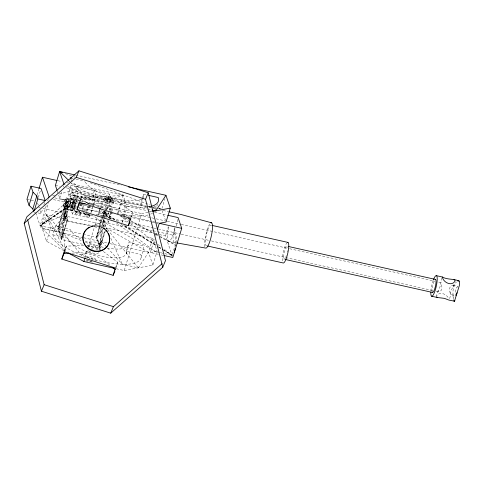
<?xml version="1.0" encoding="UTF-8"?>
<svg xmlns="http://www.w3.org/2000/svg" width="484" height="484" viewBox="0 0 484 484"><rect width="100%" height="100%" fill="white"/><g stroke="black" fill="none" stroke-linecap="round" stroke-linejoin="round"><path stroke-width="0.36" stroke-dasharray="2.42 1.81" d="M453.562 299.554L452.964 293.437A7.744 3.527 -83.1 0 1 453.544 288.065L454.288 285.62A7.744 3.527 -83.1 0 1 456.46 281.997M66.308 215.622L64.324 218.423L64.777 218.526L66.768 215.725L66.308 215.622L67.893 219.034L61.97 238.4L61.51 238.297L58.068 228.152L66.042 202.064L66.502 202.167L68.135 206.971L66.078 213.692L53.216 228.672L40.111 225.738L69.581 205.44L71.438 199.347L69.871 194.719L105.839 202.778L107.412 207.406L108.785 207.715L111.356 199.299L109.602 194.138L70.888 185.463L72.636 190.629L70.065 199.045L69.581 205.44L72.54 214.164L108.513 222.223L109.384 219.355M61.559 235.133L63.222 222.011L63.682 222.114L62.019 235.236L62.261 235.95L61.559 235.133L62.019 235.236M59.828 225.483L59.375 225.381L63.537 219.524L65.219 206.251L65.679 206.353L63.997 219.627L59.828 225.483L59.296 227.226L59.538 227.94L58.842 227.123L59.296 227.226M67.24 217.11L64.463 221.013L62.793 234.208L62.333 234.105M64.777 218.526L66.453 205.325L65.751 204.514M103.915 227.91L102.723 229.585L100.521 244.517L99.819 243.706L101.483 230.584L101.942 230.686L97.798 236.507L97.102 235.696L97.556 235.799M101.797 228.097L102.923 219.246M103.292 216.3L103.479 214.823L103.939 214.926M100.061 244.414L102.263 229.483L102.723 229.585M103.606 218.931L102.584 226.996L104.568 224.195L103.878 222.162L105.113 218.127M103.697 218.193L104.012 213.087L104.713 213.898L104.157 218.296M103.038 227.099L104.06 219.028M442.007 277.858C440.755 282.535 440.549 287.145 438.038 291.441C442.914 292.705 442.43 285.427 440.621 282.559L437.675 281.9M450.761 294.097L450.84 291.338L453.447 285.699C448.517 284.483 449.043 291.713 450.864 294.581L455.589 295.639M77.924 201.677L76.472 201.35L78.299 190.539L76.841 186.243L94.253 190.139L95.711 194.441L93.884 205.252L87.356 203.788M76.472 201.35L74.96 196.903L76.841 186.243M93.884 205.252L92.371 200.799L94.253 190.139M168.783 227.19L168.378 229.101A14.429 3.116 -77.4 0 0 168.226 240.838A14.429 3.116 -77.4 0 0 172.661 235.738L173.248 234.504A16.807 3.63 -77.4 0 0 175.619 228.297M175.347 246.519L175.619 245.243L160.313 237.093M37.026 195.022L38.762 189.335M38.321 197.393L40.632 189.843M38.242 212.96L41.17 213.619L42.64 208.816M43.899 204.696L44.951 201.265M46.198 205.821L40.111 225.738L66.078 213.692L66.768 215.725M47.716 200.848L48.152 199.426M57.324 191.101L59.744 198.222L68.54 202.984L59.629 232.145L40.856 227.94L48.684 202.336M82.552 244.269L61.365 239.519L67.554 219.282L46.476 214.563L42.223 228.478L46.573 241.292L64.916 251.22M46.573 241.292L50.826 227.377L46.476 214.563L63.301 233.197L81.566 255.153L90.484 251.801M59.744 198.222L61.656 191.96M63.144 187.09L63.567 185.699M52.835 234.8L67.5 238.086A30.776 10.031 17 0 0 100.69 256.048A30.776 10.031 17 0 0 126.149 251.226L140.814 254.511A46.168 15.046 17 0 1 123.843 264.385C108.7 264.004 93.872 260.102 79.854 254.53A46.168 15.046 17 0 1 52.835 234.8L55.497 226.107L70.156 229.392L72.158 232.562L76.018 235.968L81.481 239.368M68.825 182.498L69.236 181.161M63.422 205.621L65.818 197.793L74.064 199.644L75.153 202.844L72.757 210.673L64.511 208.822L63.422 205.621L71.674 207.467L72.757 210.673M63.616 205.361L65.745 198.404L73.078 200.049L74.04 202.899L71.916 209.856L64.584 208.211L63.616 205.361L70.948 207.007L71.916 209.856M61.365 239.519L57.681 228.66L66.187 200.836L77.144 203.292M71.438 199.347L70.065 199.045L68.317 193.878L70.888 185.463M61.97 238.4L58.528 228.254L66.713 201.253L65.745 198.404M64.511 208.822L66.907 200.999L65.818 197.793M65.679 206.353L66.211 204.617M89.286 225.647L65.062 220.22L63.489 215.592L67.742 201.677L77.289 203.818M66.187 200.836L67.941 205.996L67.675 206.868L40.111 225.738L70.065 199.045M65.062 220.22L69.315 206.305L67.742 201.677M70.948 207.007L73.078 200.049M61.51 238.297L67.433 218.931L67.893 219.034M71.674 207.467L74.064 199.644M72.54 214.164L76.266 201.985L73.302 193.261A14.974 3.237 -77.4 0 0 69.871 194.719M78.596 209.808L80.628 213.674L80.229 214.981L75.649 213.952L76.042 212.645L73.671 208.138L77.597 209.015M79.261 204.23L83.188 205.107L83.55 206.178L81.294 213.565L76.708 212.543L76.345 211.472L76.678 210.383L77.991 210.679M64.584 252.049L66.411 246.072L83.883 245.678M76.708 212.543L77.325 210.522M79.963 201.755L81.584 196.444L97.72 196.032C105.917 196.008 114.188 198.494 120.818 203.353L132.906 212.712L130.874 219.349M82.159 209.088A5.772 1.246 -77.4 0 0 82.855 206.196L83.188 205.107M86.303 211.393A5.772 1.246 -77.4 0 0 87.441 207.219L87.773 206.136L88.136 207.2L85.874 214.593L90.454 215.622L90.091 214.551L85.511 213.523L85.874 214.593M89.11 214.436L89.794 215.725L89.395 217.032L84.809 216.003L85.208 214.702L84.258 212.893M90.883 212.422A5.772 1.246 -77.4 0 0 92.02 208.247L92.353 207.158L92.716 208.229L90.865 214.273M85.238 257.173L88.106 247.796M88.324 247.076L94.943 225.435M95.16 224.715L97.81 216.058M98.028 215.338L98.688 213.172M100.454 207.4L101.337 204.514L67.923 186.437M88.929 247.082L90.702 242.067C94.102 241.292 98.361 242.508 100.618 245.207L100.618 245.684M99.432 212.724L98.827 215.192M103.292 200.11L103.661 198.894M87.066 260.083L86.697 261.306L88.663 260.93L91.869 261.947M105.585 199.499L106.329 197.067L108.301 196.692L111.508 197.708L112.748 199.099L112.004 201.532L110.031 201.907L106.825 200.89L105.585 199.499L107.557 199.13L110.763 200.146L112.004 201.532M100.134 225.635L99.456 223.65L103.286 211.127M106.825 200.89L107.569 198.458L106.329 197.067M88.85 260.319L89.407 258.498L92.613 259.515M107.557 199.13L108.301 196.692M99.589 227.655L96.788 236.821L100.23 246.967L99.771 246.87L96.328 236.718L99.129 227.553M99.347 226.851L101.93 218.387M102.148 217.685L104.084 211.339M95.971 249.744L100.085 248.195L96.401 237.335L104.471 210.939M108.785 207.715L107.031 202.554L109.602 194.138M99.801 226.954L102.39 218.49M102.608 217.788L104.544 211.441M101.67 226.191L104.217 217.842M104.435 217.147L105.282 214.364L104.163 211.06M107.412 207.406L105.548 213.492L106.916 217.522M110.031 201.907L110.775 199.475L112.748 199.099M105.318 217.455L105.935 215.441L104.302 210.631M110.763 200.146L111.508 197.708M105.56 211.447L106.655 214.672L105.887 216.868M99.771 246.87L104.598 231.086M95.778 261.511L96.153 260.295M99.395 249.671L105.052 231.189M111.32 210.667L108.737 218.338M113.552 203.359A5.385 1.754 17 0 0 106.444 199.511A5.385 1.754 17 0 0 105.27 202.33A5.385 1.754 17 0 0 113.552 203.359L113.928 202.143A5.385 1.754 17 0 0 106.813 198.295A5.385 1.754 17 0 0 105.645 201.114A5.385 1.754 17 0 0 113.928 202.143M86.932 245.249L100.085 248.195L105.21 231.437M105.421 230.741L106.274 227.958L105.693 227.498L105.04 225.58L105.5 225.683L104.308 227.353M109.608 218.641L111.574 212.192M111.792 211.478L112.234 210.044L109.269 201.32A14.974 3.237 -77.4 0 0 105.839 202.778M117.485 213.68L123.105 195.312L71.051 183.648M116.112 267.652L117.733 262.34L102.971 251.196M126.149 251.226L128.811 242.532L143.47 245.811L143.476 249.901L140.814 258.595M142.139 198.924L140.911 202.935L140.911 205.664L142.756 199.644M142.344 198.252L143.573 194.241L145.769 194.731M126.149 253.949L128.811 245.255L126.814 247.348C120.697 249.944 113.8 249.157 107.418 248.068M142.955 198.972L143.573 196.964M116.172 268.729L124.237 270.532L141.661 213.553L152.03 211.587M155.576 210.31L157.415 204.29M107.599 248.032L122.307 264.282L138.315 267.864L148.528 252.291L152.781 238.376L106.274 227.958L106.879 229.331M161.904 208.525L164.881 198.785M158.341 254.257L150.379 252.473L154.293 239.671M155.6 235.406L156.683 231.848M124.237 270.532L152.877 265.105L157.131 251.196L152.781 238.376M172.443 256.399L165.51 235.968L168.365 226.615M438.141 290.509L436.489 295.899C439.817 290.914 446.696 294.151 448.837 298.67M449.684 298.604L450.767 294.103M453.345 286.625L454.173 283.933M121.986 222.368L122.434 221.049A14.429 3.116 -77.4 0 0 123.408 217.491M159.672 252.521L155.297 251.541L103.878 222.162L104.883 219.512M79.485 201.513L81.584 196.444M64.311 251.142L66.411 246.072M131.067 217.141L132.906 212.712M115.373 268.039L117.733 262.34M59.538 227.94L63.682 222.114M101.422 228.623L97.635 233.953L98.089 234.056M97.344 236.404L101.483 230.584M103.854 227.25L105.04 225.58M76.92 207.079L69.581 205.44L67.941 205.996L40.111 225.738L68.135 206.971L67.675 206.868L66.042 202.064M81.566 255.153L89.008 250.325M91.482 248.716L102.021 241.873L107.091 247.475M105.754 209.566L107.412 208.634L106.286 207.055L103.552 204.327L99.408 201.87L90.992 199.632L90.199 198.888L73.374 195.203C71.239 198.265 70.053 202.748 70.997 206.378L76.018 207.503M148.08 214.981C137.976 217.316 127.431 215.313 117.388 213.456M150.651 214.103L152.581 213.444M54.849 197.883L62.133 199.517L111.356 199.299L123.105 195.312L126.76 206.081A16.807 3.63 -77.4 0 1 124.739 215.338M52.599 195.675L54.746 195.137M59.042 194.054L72.636 190.629L111.356 199.299M102.166 210.855L100.285 211.187M94.713 225.042L97.478 224.304L100.896 222.628L97.774 218.943L94.628 216.705L91.984 215.519L84.476 213.626L83.684 212.887L66.852 209.197C64.723 212.258 63.537 216.741 64.481 220.377L80.979 224.068L82.334 223.717L90.611 225.29M150.379 252.473L157.131 251.196M96.068 214.618L101.622 213.305L104.151 211.974L103.606 211.169M62.133 199.517L123.105 195.312M99.892 215.779L103.685 215.326L106.401 214.436L108.93 213.105L108.386 212.301M87.422 203.546C100.987 201.743 115.077 205.881 124.914 215.561M72.249 253.174C85.819 251.371 99.904 255.51 109.741 265.19M85.287 213.069L84.234 213.42M89.346 214.539L67.736 209.723C66.792 206.087 67.978 201.61 70.107 198.543L86.938 202.233L87.731 202.977L96.147 205.216L99.522 207.085M458.058 286.728C455.226 286.685 454.954 292.802 455.426 295.337M113.008 213.613L105.548 213.492L98.942 212.016M98.101 211.314L88.85 209.723L87.495 210.074L78.886 208.15M87.277 245.92L94.834 247.542L100.642 249.895M168.559 241.189L176.255 242.811M147.584 206.595L82.982 194.586L71.311 183.037M148.328 206.735L152.036 207.424M152.781 207.563L155.751 208.114M158.722 208.671L161.692 209.221L158.861 208.174M75.77 175.105L121.224 185.287M71.723 178.148L73.193 178.475M76.121 179.128L84.918 181.101M57.856 180.695L61.522 181.518M66.653 182.668L68.117 182.994M55.388 185.402L59.683 186.37M66.126 187.81L145.563 205.609M148.497 206.263L150.693 206.759M151.431 206.922L155.83 207.908M158.758 208.562L160.228 208.894M118.017 213.202A14.429 3.116 -77.4 0 1 124.007 201.731L146.138 206.686M149.09 207.352L155.733 208.834M163.114 210.492L168.275 211.647M72.473 192.196L147.003 208.925M147.729 209.088L152.097 210.068M126.76 206.081L147.287 210.679M148.019 210.843L151.686 211.665M154.614 212.319L167.077 215.114M68.317 193.878L107.031 202.554M74.96 196.903L92.371 200.799M101.337 204.514L141.661 213.553M110.497 208.604L155.449 218.671M156.187 218.835L166.502 221.146M167.24 221.315L180.502 224.286M181.24 224.449L288.821 248.552M289.559 248.716L434.729 281.24M453.097 285.354L457.816 286.413M76.266 201.985L77.73 202.318M96.818 206.589L112.234 210.044M73.175 202.155A2.886 0.623 -77.4 0 1 72.642 206.656A2.886 0.623 -77.4 0 1 71.674 206.039A2.886 0.623 -77.4 0 1 73.175 202.155L75.008 202.566A2.886 0.623 -77.4 0 1 74.475 207.067A2.886 0.623 -77.4 0 1 73.507 206.45A2.886 0.623 -77.4 0 1 75.008 202.566M82.262 204.436L85.91 205.252M66.713 201.253L74.04 202.899M88.427 206.281L91.7 207.013M80.223 204.472L90.502 206.777M121.883 214.666L149.744 220.91M152.678 221.563L155.612 222.223M156.344 222.386L158.54 222.882M79.624 205.295L83.55 206.178M88.136 207.2L92.716 208.229M53.379 199.589L68.54 202.984M79.582 205.458L82.855 206.196M87.441 207.219L92.02 208.247M128.732 216.88L151.462 221.968M152.194 222.132L158.056 223.445M77.658 207.249L98.21 211.853M65.993 205.228L66.453 205.325M104.254 213.795L104.713 213.898M67.941 205.996L69.315 206.305M105.282 214.364L106.655 214.672L116.275 220.65M83.49 210.334L87.416 211.218M71.82 207.745L73.653 208.156M105.935 215.441L114.121 220.22M26.983 199.257L34.182 200.872M108.265 217.824L129.633 222.616M130.371 222.779L153.216 227.897M153.954 228.061L157.639 228.89M158.371 229.053L180.478 234.002M181.216 234.171L208.483 240.276M211.429 240.935L432.496 290.461M436.181 291.289L438.389 291.785M76.345 211.472L80.931 212.5L81.294 213.565M76.042 212.645L80.628 213.674M85.208 214.702L89.794 215.725M129.597 225.49L152.327 230.578M153.059 230.741L156.725 231.564M157.457 231.727L172.855 235.176L173.084 234.819A17 3.672 -77.4 0 1 175.94 243.833M38.605 207.539L40.051 207.86M42.943 208.507L66.078 213.692M103.878 222.162L154.505 233.5M155.237 233.663L165.51 235.968M104.568 224.195L105.028 224.298L105.5 225.683M63.489 215.592L99.456 223.65M65.437 216.85L65.897 216.953M103.697 225.423L104.157 225.526M65.062 217.383L65.515 217.485M103.316 225.955L103.776 226.058M33.844 211.98L35.308 212.307M63.537 219.524L63.997 219.627M94.422 226.796L101.029 228.279M64.009 220.91L64.463 221.013M60.893 223.245L61.353 223.348M99.153 231.818L99.613 231.921M58.068 228.152L58.528 228.254M96.328 236.718L96.788 236.821M57.681 228.66L82.516 234.226M83.248 234.389L96.401 237.335M160.404 252.684L164.052 253.501M164.778 253.664L172.068 255.298L175.371 244.511L158.734 235.654M161.239 254.905L163.411 255.395M83.024 237.614L42.223 228.478L65.558 251.565L63.301 233.197L82.038 240.838M83.756 237.783L109.287 243.5M110.013 243.664L148.528 252.291L152.877 265.105M100.593 242.678L101.053 242.78M99.819 243.706L100.279 243.809M103.352 247.354L95.626 245.267L84.827 240.953M107.569 198.458L110.775 199.475M65.316 173.587L73.108 176.472M73.816 176.733L75.232 177.259M90.115 182.758L150.355 205.028M153.9 206.335L158.147 207.908M85.511 242.254L100.085 248.195M94.616 206.238C84.652 201.447 73.09 196.77 67.597 186.515M125.471 217.933L127.467 218.998M130.795 220.771L152.75 232.465M155.406 233.881L158.068 235.297M120.395 215.834L152.998 233.197M155.66 234.613L157.651 235.678M63.997 184.307L65.304 185.015M50.826 227.377L59.629 232.145M148.528 252.291L106.274 227.958L138.315 267.864M121.2 224.509L157.905 246.725M158.546 247.112L163.054 249.841M163.701 250.234L172.068 255.298L163.072 248.437M124.612 225.822L156.036 245.34M158.601 246.937L163.09 249.726M118.344 221.533L105.548 213.492L106.655 214.672M124.739 225.556L156.078 245.249M158.637 246.858L163.114 249.671M111.223 219.095L106.389 215.543L104.762 210.734M116.656 223.1L155.297 251.541M120.486 215.967L128.284 221.914M130.68 223.741L155.273 242.496M157.675 244.323L160.676 246.61M106.51 210.08L103.497 207.678L100.025 205.996L92.511 204.103L91.718 203.365L74.887 199.674C72.757 202.736 71.572 207.219 72.515 210.855M69.188 180.937L70.779 182.51M174.058 242.417C171.778 237.717 173.816 232.054 174.555 227.141L175.529 243.736M46.476 214.563L65.219 250.906M110.812 238.237L122.307 264.282M162.122 210.486L165.328 219.924M107.829 220.208L108.513 222.223M88.518 214.448L89.395 217.032M83.714 212.772L84.809 216.003M78.475 209.808L80.229 214.981M73.671 208.138L75.649 213.952M67.433 218.931L67.554 219.282M37.546 202.941L38.756 206.499M40.208 210.77L41.17 213.619M35.731 212.845L40.856 227.94M452.939 294.847L453.139 297.267M98.385 252.515A5.385 1.754 17 0 1 93.255 253.192A5.385 1.754 17 0 1 88.118 249.738M91.27 249.139A5.385 1.754 17 0 1 92.577 249.369M101.059 207.412A5.385 1.754 17 0 1 107.527 207.636A5.385 1.754 17 0 1 110.975 211.03M85.886 257.04A5.385 1.754 17 0 1 92.359 257.264A5.385 1.754 17 0 1 95.802 260.658M92.625 262.11A5.385 1.754 17 0 1 86.539 259.884M86.539 257.663A5.385 1.754 17 0 1 95.427 260.477M143.573 194.241A30.776 10.031 17 0 1 142.254 198.603M141.576 199.057A30.776 10.031 17 0 1 111.157 197.218A30.776 10.031 17 0 1 85.16 181.706M124.007 201.731A14.429 3.116 -77.4 0 1 123.577 216.765M430.887 291.144A10.581 2.287 -77.4 0 1 433.283 280.23M109.142 210.401A4.761 1.028 -77.4 0 1 110.733 211.417M110.558 212.591A4.761 1.028 -77.4 0 1 108.392 217.867A4.761 1.028 -77.4 0 1 108.464 212.627M150.954 206.396A46.168 15.046 17 0 1 141.261 207.4C126.118 207.019 111.296 203.117 97.278 197.545A46.168 15.046 17 0 1 73.259 182.577M72.237 181.349A46.168 15.046 17 0 1 71.039 179.534M177.749 219.542A16.807 3.63 -77.4 0 1 176.055 226.839M124.521 216.076A16.807 3.63 -77.4 0 1 122.216 222.398M204.853 246.749A13.02 2.813 -77.4 0 1 205.367 237.148L206.069 233.826A13.02 2.813 -77.4 0 1 209.971 223.705M206.716 245.678A10.581 2.287 -77.4 0 1 206.88 232.804A10.581 2.287 -77.4 0 1 211.75 227.214M282.39 260.906A10.581 2.287 -77.4 0 1 286.685 243.149M285.36 257.857A6.697 1.446 -77.4 0 1 283.527 257.125A6.697 1.446 -77.4 0 1 285.403 248.28A6.697 1.446 -77.4 0 1 287.569 247.475M287.393 250.688A6.697 1.446 -77.4 0 1 287.212 251.801M286.238 255.679A6.697 1.446 -77.4 0 1 285.893 256.647M432.164 291.997A6.697 1.446 -77.4 0 1 434.215 280.762M66.992 212.494C67.766 214.031 64.445 219.004 65.618 218.593C67.034 216.56 67.82 213.583 67.191 211.175L66.731 211.072L66.992 212.494M70.247 201.84C71.021 203.377 67.706 208.356 68.873 207.938C70.289 205.906 71.075 202.935 70.446 200.521L69.992 200.418L70.247 201.84M73.507 198.494C74.282 200.037 70.966 205.01 72.134 204.599C73.55 202.566 74.336 199.589 73.707 197.176L73.253 197.073L73.507 198.494M75.026 202.971C75.8 204.508 72.485 209.481 73.653 209.07C75.068 207.037 75.855 204.06 75.226 201.647L74.766 201.55L75.026 202.971M172.068 255.298L163.731 250.119L172.068 255.298"/><path stroke-width="0.73" d="M174.403 251.989L174.367 252.442L175.184 248.722M30.97 186.213L33.027 192.263L36.802 195.905L37.831 198.936L45.163 200.576L41.049 188.47L30.97 186.213L26.983 199.257L29.04 205.307L32.815 208.949L33.638 211.375M29.04 205.307L33.027 192.263M32.815 208.949L36.802 195.905M38.98 188.621L42.459 177.247L57.124 180.532M34.261 210.607L37.831 198.936M48.588 197.998L49.023 196.577L42.459 177.247M75.038 174.942L59.641 171.493L55.388 185.402L57.082 190.387M61.819 259.079L64.051 251.771L115.373 268.039L113.141 275.342L61.819 259.079L64.584 252.049M76.992 209.451L79.225 202.143L130.547 218.411L128.314 225.713L76.992 209.451L79.963 201.755M113.976 268.233L83.913 261.499L85.021 257.893M98.911 212.452L100.236 208.126M157.336 229.718L159.29 223.318L166.042 222.035L170.295 208.126L165.945 195.306L128.556 186.933M167.815 215.277L178.076 217.576L181.73 228.345L172.818 257.5L164.13 255.552M456.69 293.782L457.029 292.723M431.534 296.196L437.488 297.527L444.354 298.35L449.043 300.116L454.488 301.187L459.322 285.675L459.667 281.47C454.627 278.288 447.694 280.157 442.449 277.023L436.495 275.686A10.581 2.287 -77.4 0 0 433.489 279.685M456.448 294.478L456.073 295.282M24.2 223.299L26.898 216.784L78.946 170.834L148.231 192.789L165.468 260.701L162.769 267.216L110.721 313.166L41.436 291.211L24.2 223.299L76.248 177.344L78.946 170.834M41.436 291.211L44.135 284.695L27.63 219.675M128.314 225.713L129.887 221.914M113.141 275.342L114.974 270.907M162.769 267.216L145.533 199.305L148.231 192.789M110.721 313.166L113.419 306.656L162.073 263.701M454.488 301.187L454.845 300.395M165.945 195.306L155.733 210.885L152.097 210.068M442.449 277.023C442.878 282.075 451.499 286.831 454.996 281.234L455.057 280.436L454.004 279.613M457.713 280.992L459.098 280.75M152.672 211.466L170.295 208.126M79.352 203.752L85.22 203.601M64.178 253.38L69.315 253.247M176.987 242.944L205.531 248.056A13.02 2.813 -77.4 0 0 209.233 243.137L210.219 240.258A13.02 2.813 -77.4 0 0 210.879 222.834M71.723 178.148L70.259 177.816A46.168 15.046 17 0 0 70.731 178.953M148.703 195.391L158.232 197.526A46.168 15.046 17 0 1 151.667 206.208M169.013 211.811L180.822 214.454L211.635 222.821M212.53 225.514L288.041 242.43M288.603 246.519L435.588 279.45M159.29 223.318L181.73 228.345M285.457 259.503L432.448 292.433M207.569 246.017L283.079 262.939A10.581 2.287 -77.4 0 0 287.907 252.642A10.581 2.287 -77.4 0 0 287.429 242.442M76.248 177.344L145.533 199.305M44.135 284.695L113.419 306.656M63.997 184.307L59.641 171.493L62.478 172.54M68.183 252.987L83.913 261.499M437.488 297.527L436.429 296.704M128.369 218.236L130.674 220.014M112.621 267.416L115.501 269.642M59.641 171.493L68.661 180.411M436.495 275.686L436.943 276.376A10.581 2.287 -77.4 0 1 434.541 292.203A10.581 2.287 -77.4 0 1 430.82 292.269M453.817 300.6L454.149 301.26M109.674 239.78A13.467 12.723 22.5 0 1 89.437 249.042A13.467 12.723 22.5 0 1 89.31 227.165M91.167 226.318A13.467 12.723 22.5 0 1 93.158 225.762M103.854 228.012A13.467 12.723 22.5 0 1 104.974 228.871M106.456 230.336A13.467 12.723 22.5 0 1 107.321 231.437M108.374 233.209A13.467 12.723 22.5 0 1 109.142 235.121M109.323 235.768A13.467 12.723 22.5 0 1 109.705 238.443M435.201 279.456A6.697 1.446 -77.4 0 1 435.31 286.77A6.697 1.446 -77.4 0 1 432.164 291.997M84.476 244.474A13.467 12.723 22.5 0 0 107.611 245.824A13.467 12.723 22.5 0 0 96.455 225.931A13.467 12.723 22.5 0 0 84.476 244.474"/></g></svg>
